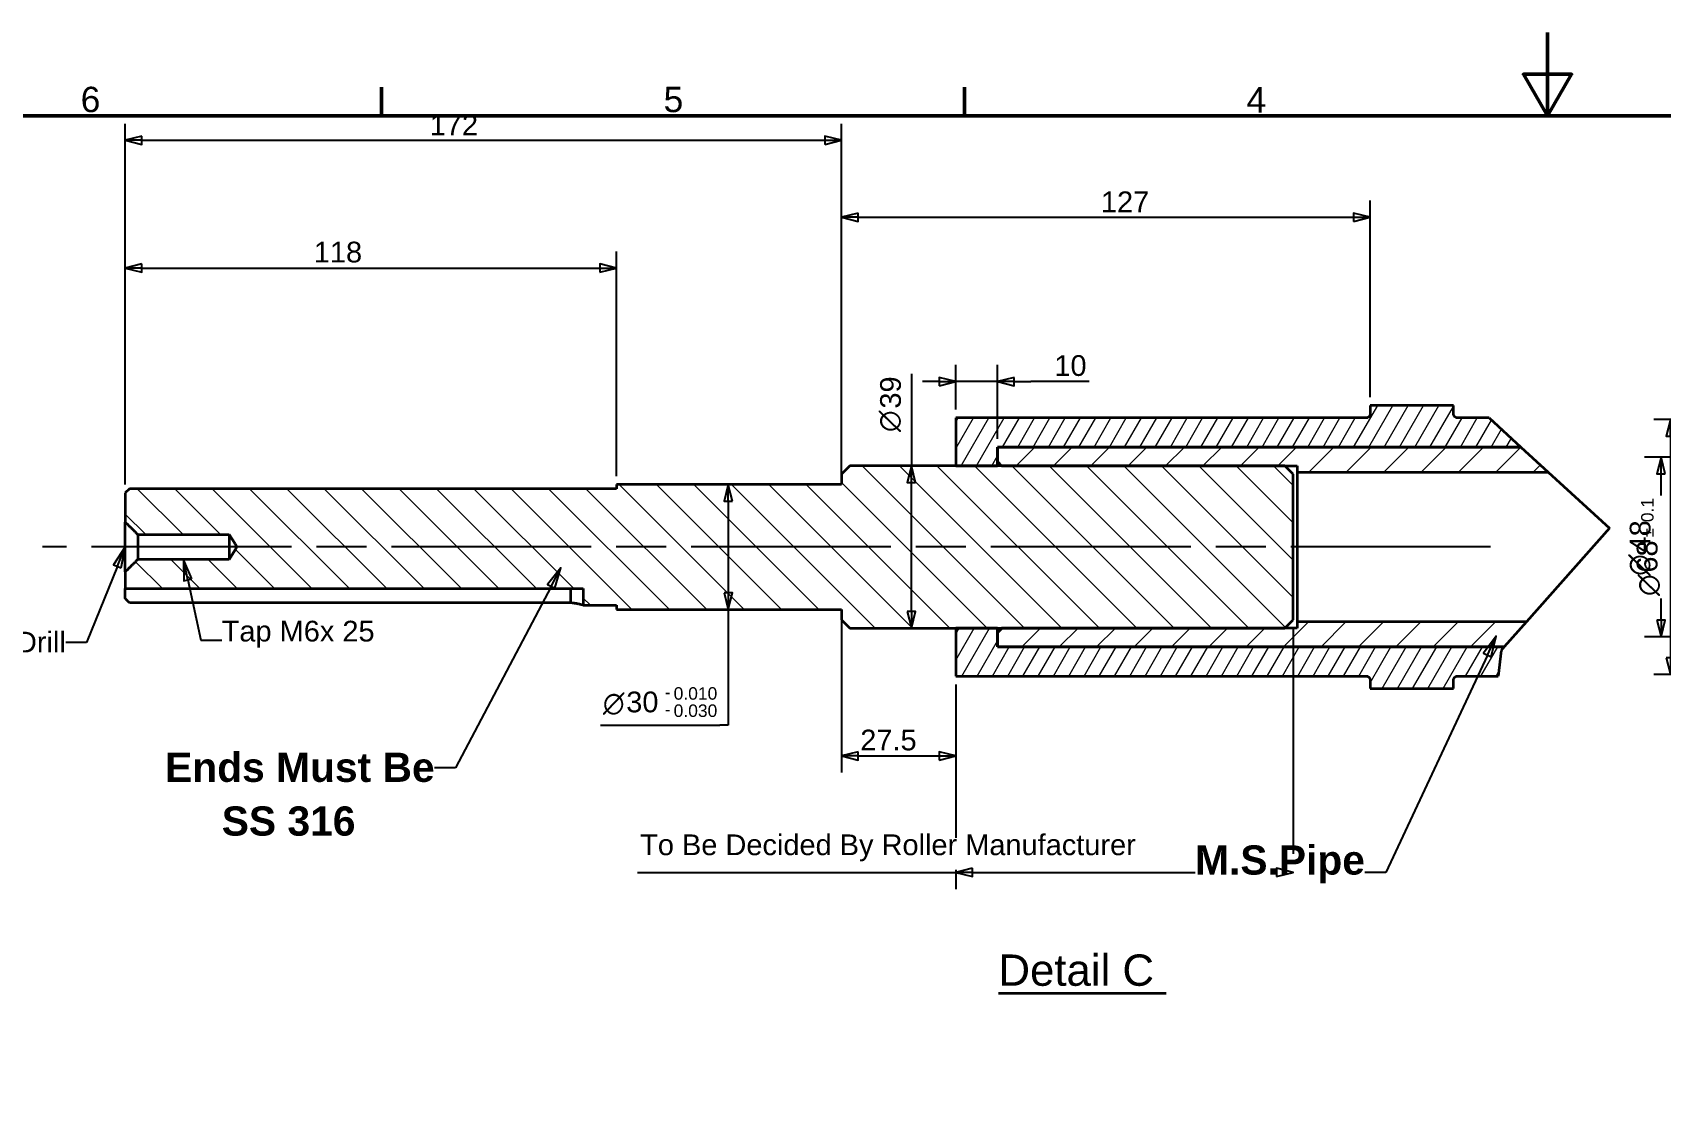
# Paper-space layout 'Drive Roller (Fix)' of a CAD drawing. Header units: millimetres. Extents: x -170 to 420, y 0 to 297.
# Drawn here: x 28.1 to 223.7, y 168.4 to 297 of the extents above; entities that cross this region are included whole.
import ezdxf

# ---------------------------------------------------------------- set-up
doc = ezdxf.new("R2010")
doc.units = ezdxf.units.MM
doc.linetypes.add('ACAD_ISO08W100', pattern=[36, 24, -3, 6, -3])
for name, color, linetype, lineweight in [('2dTransBorder', 7, 'Continuous', 35), ('Break Lines', 7, 'Continuous', 50), ('Centerline', 7, 'ACAD_ISO08W100', 25), ('Dimensions', 5, 'Continuous', 25), ('Hatch', 7, 'Continuous', 25), ('Leader Lines', 5, 'Continuous', 25), ('Visible Edges', 7, 'Continuous', 50)]:
    doc.layers.add(name, color=color, linetype=linetype, lineweight=lineweight)
doc.layers.add('Title', color=7, linetype='Continuous')
doc.styles.add('Current-ISO', font='ARIAL.TTF')
doc.styles.add('Text Style13', font='AIGDT___.TTF')
doc.styles.add('Text Style19', font='ARIAL.TTF')
doc.styles.add('Text Style20', font='ARIAL.TTF')
doc.styles.add('Text Style21', font='AIGDT___.TTF')
doc.styles.add('Text Style26', font='ARIALBD.TTF')
doc.styles.add('Text Style6', font='ARIAL.TTF')
pattern_1 = [(45, (0, 0), (-2.245064, 2.245064), [])]
pattern_2 = [(60, (0, 0), (-1.374815, 0.79375), [])]

# ---------------------------------------------------------------- blocks, each defined once
blk = doc.blocks.new('2dTransSymbol1')
at = {"color": 179}
for points in [[(140.96, 196.63), (138.96, 196.13), (140.96, 195.63), (140.96, 196.63)], [(177.46, 195.63), (179.46, 196.13), (177.46, 196.63), (177.46, 195.63)]]:
    blk.add_solid(points, dxfattribs=at)
at = {"layer": 'Dimensions', "color": 179, "linetype": 'Continuous', "lineweight": 25, "true_color": 0x262659}
for p, q in [((179.46, 225.47), (179.46, 198.38)), ((138.96, 218.72), (138.96, 200.29)), ((100.75, 196.13), (138.96, 196.13)), ((140.96, 196.63), (138.96, 196.13)), ((138.96, 196.43), (138.96, 194.13)), ((140.96, 196.13), (138.96, 196.13)), ((138.96, 196.13), (140.96, 195.63)), ((140.96, 195.63), (140.96, 196.63)), ((140.96, 196.13), (167.68, 196.13))]:
    blk.add_line(p, q, dxfattribs=at)
for points in [[(140.96, 196.63), (138.96, 196.13), (140.96, 195.63), (140.96, 196.63)], [(177.46, 195.63), (179.46, 196.13), (177.46, 196.63), (177.46, 195.63)]]:
    blk.add_lwpolyline(points, dxfattribs=at)
at = {"layer": 'Dimensions', "color": 18, "linetype": 'Continuous', "lineweight": 25, "true_color": 0x020000, "insert": (101.05, 197.46), "char_height": 2.4892, "attachment_point": 7, "style": 'Text Style6'}
blk.add_mtext('To Be Decided By Roller Manufacturer', dxfattribs=at)
blk = doc.blocks.new('2dTransSymbol2')
at = {"color": 179}
for points in [[(136.96, 254.59), (138.96, 255.09), (136.96, 255.59), (136.96, 254.59)], [(145.96, 255.59), (143.96, 255.09), (145.96, 254.59), (145.96, 255.59)]]:
    blk.add_solid(points, dxfattribs=at)
at = {"layer": 'Dimensions', "color": 179, "linetype": 'Continuous', "lineweight": 25, "true_color": 0x262659}
for p, q in [((138.96, 251.72), (138.96, 257.09)), ((143.96, 248.22), (143.96, 257.09)), ((136.96, 255.09), (134.96, 255.09)), ((138.96, 255.09), (136.96, 255.59)), ((136.96, 255.59), (136.96, 254.59)), ((136.96, 255.09), (138.96, 255.09)), ((136.96, 254.59), (138.96, 255.09)), ((143.96, 255.09), (138.96, 255.09)), ((145.96, 255.59), (143.96, 255.09)), ((145.96, 255.09), (143.96, 255.09)), ((143.96, 255.09), (145.96, 254.59)), ((145.96, 254.59), (145.96, 255.59)), ((145.96, 255.09), (147.96, 255.09)), ((154.95, 255.09), (147.96, 255.09))]:
    blk.add_line(p, q, dxfattribs=at)
for points in [[(136.96, 254.59), (138.96, 255.09), (136.96, 255.59), (136.96, 254.59)], [(145.96, 255.59), (143.96, 255.09), (145.96, 254.59), (145.96, 255.59)]]:
    blk.add_lwpolyline(points, dxfattribs=at)
at = {"layer": 'Dimensions', "linetype": 'Continuous', "lineweight": 25, "insert": (150.79, 255.73), "char_height": 2.489, "attachment_point": 7, "style": 'Text Style6'}
blk.add_mtext('10', dxfattribs=at)
blk = doc.blocks.new('2dTransSymbol3')
at = {"color": 179}
for points in [[(112.13, 240.72), (111.63, 242.72), (111.13, 240.72), (112.13, 240.72)], [(111.13, 229.72), (111.63, 227.72), (112.13, 229.72), (111.13, 229.72)]]:
    blk.add_solid(points, dxfattribs=at)
at = {"layer": 'Dimensions', "color": 179, "linetype": 'Continuous', "lineweight": 25, "true_color": 0x262659}
for p, q in [((111.63, 242.72), (111.13, 240.72)), ((111.63, 240.72), (111.63, 242.72)), ((112.13, 240.72), (111.63, 242.72)), ((111.13, 240.72), (112.13, 240.72)), ((111.63, 240.72), (111.63, 229.72)), ((111.13, 229.72), (111.63, 227.72)), ((112.13, 229.72), (111.13, 229.72)), ((111.63, 229.72), (111.63, 227.72)), ((111.63, 227.72), (112.13, 229.72)), ((111.63, 227.72), (111.63, 213.82)), ((96.28, 213.82), (110.61, 213.82)), ((111.63, 213.82), (110.61, 213.82))]:
    blk.add_line(p, q, dxfattribs=at)
for points in [[(112.13, 240.72), (111.63, 242.72), (111.13, 240.72), (112.13, 240.72)], [(111.13, 229.72), (111.63, 227.72), (112.13, 229.72), (111.13, 229.72)]]:
    blk.add_lwpolyline(points, dxfattribs=at)
at = {"layer": 'Dimensions', "color": 18, "linetype": 'Continuous', "lineweight": 25, "true_color": 0x000000, "insert": (96.58, 215.05), "char_height": 2.5, "attachment_point": 7, "style": 'Text Style13'}
blk.add_mtext('n', dxfattribs=at)
at = {"layer": 'Dimensions', "linetype": 'Continuous', "lineweight": 25, "insert": (99.38, 215.33), "char_height": 2.489, "attachment_point": 7, "style": 'Text Style6'}
blk.add_mtext('30', dxfattribs=at)
at = {"layer": 'Dimensions', "color": 18, "linetype": 'Continuous', "lineweight": 50, "true_color": 0x000000, "char_height": 1.5, "attachment_point": 7, "style": 'Text Style20'}
for s, insert in [('-', (104, 217.05)), ('0.010', (105.07, 216.86))]:
    blk.add_mtext(s, dxfattribs=dict(at, insert=insert))
at = {"layer": 'Dimensions', "linetype": 'Continuous', "lineweight": 50, "insert": (104, 214.98), "char_height": 1.5, "attachment_point": 7, "style": 'Text Style20'}
blk.add_mtext('-', dxfattribs=at)
at = {"layer": 'Dimensions', "color": 178, "linetype": 'Continuous', "lineweight": 50, "true_color": 0x000001, "insert": (105.07, 214.79), "char_height": 1.5, "attachment_point": 7, "style": 'Text Style20'}
blk.add_mtext('0.030', dxfattribs=at)
blk = doc.blocks.new('2dTransSymbol7')
at = {"color": 179}
for points in [[(225.26, 248.52), (224.76, 250.52), (224.26, 248.52), (225.26, 248.52)], [(224.26, 221.92), (224.76, 219.92), (225.26, 221.92), (224.26, 221.92)]]:
    blk.add_solid(points, dxfattribs=at)
at = {"layer": 'Dimensions', "color": 179, "linetype": 'Continuous', "lineweight": 25, "true_color": 0x262659}
for p, q in [((257.21, 250.52), (222.76, 250.52)), ((224.76, 250.52), (224.26, 248.52)), ((224.76, 248.52), (224.76, 250.52)), ((225.26, 248.52), (224.76, 250.52)), ((224.26, 248.52), (225.26, 248.52)), ((224.76, 248.52), (224.76, 221.92)), ((224.26, 221.92), (224.76, 219.92)), ((225.26, 221.92), (224.26, 221.92)), ((224.76, 221.92), (224.76, 219.92)), ((224.76, 219.92), (225.26, 221.92)), ((257.21, 219.92), (222.76, 219.92))]:
    blk.add_line(p, q, dxfattribs=at)
for points in [[(225.26, 248.52), (224.76, 250.52), (224.26, 248.52), (225.26, 248.52)], [(224.26, 221.92), (224.76, 219.92), (225.26, 221.92), (224.26, 221.92)]]:
    blk.add_lwpolyline(points, dxfattribs=at)
at = {"layer": 'Dimensions', "linetype": 'Continuous', "lineweight": 50, "insert": (222.77, 238.2), "char_height": 1.5, "attachment_point": 7, "rotation": 90, "style": 'Text Style20'}
blk.add_mtext('0.1', dxfattribs=at)
at = {"layer": 'Dimensions', "color": 178, "linetype": 'Continuous', "lineweight": 50, "true_color": 0x000001, "insert": (222.77, 236.38), "char_height": 1.5, "attachment_point": 7, "rotation": 90, "style": 'Text Style21'}
blk.add_mtext('`', dxfattribs=at)
at = {"layer": 'Dimensions', "color": 18, "linetype": 'Continuous', "lineweight": 25, "true_color": 0x000000, "attachment_point": 7, "rotation": 90}
for s, insert, char_height, style in [('68', (223.25, 232.14), 2.489, 'Text Style6'), ('n', (223.54, 229.34), 2.5, 'Text Style13')]:
    blk.add_mtext(s, dxfattribs=dict(at, insert=insert, char_height=char_height, style=style))
blk = doc.blocks.new('2dTransSymbol14')
at = {"color": 179}
for points in [[(127.21, 275.33), (125.21, 274.83), (127.21, 274.33), (127.21, 275.33)], [(186.71, 274.33), (188.71, 274.83), (186.71, 275.33), (186.71, 274.33)]]:
    blk.add_solid(points, dxfattribs=at)
at = {"layer": 'Dimensions', "color": 179, "linetype": 'Continuous', "lineweight": 25, "true_color": 0x262659}
for p, q in [((125.21, 243.72), (125.21, 276.83)), ((188.71, 253.22), (188.71, 276.83)), ((127.21, 275.33), (125.21, 274.83)), ((127.21, 274.83), (125.21, 274.83)), ((125.21, 274.83), (127.21, 274.33)), ((127.21, 274.33), (127.21, 275.33)), ((127.21, 274.83), (186.71, 274.83)), ((188.71, 274.83), (186.71, 275.33)), ((186.71, 275.33), (186.71, 274.33)), ((186.71, 274.83), (188.71, 274.83)), ((186.71, 274.33), (188.71, 274.83))]:
    blk.add_line(p, q, dxfattribs=at)
for points in [[(127.21, 275.33), (125.21, 274.83), (127.21, 274.33), (127.21, 275.33)], [(186.71, 274.33), (188.71, 274.83), (186.71, 275.33), (186.71, 274.33)]]:
    blk.add_lwpolyline(points, dxfattribs=at)
at = {"layer": 'Dimensions', "linetype": 'Continuous', "lineweight": 25, "insert": (156.38, 275.43), "char_height": 2.489, "attachment_point": 7, "style": 'Text Style6'}
blk.add_mtext('127', dxfattribs=at)
blk = doc.blocks.new('2dTransSymbol15')
at = {"color": 179}
for points in [[(127.21, 210.62), (125.21, 210.12), (127.21, 209.62), (127.21, 210.62)], [(136.96, 209.62), (138.96, 210.12), (136.96, 210.62), (136.96, 209.62)]]:
    blk.add_solid(points, dxfattribs=at)
at = {"layer": 'Dimensions', "color": 179, "linetype": 'Continuous', "lineweight": 25, "true_color": 0x262659}
for p, q in [((125.21, 226.72), (125.21, 208.12)), ((138.96, 218.72), (138.96, 208.12)), ((127.21, 210.62), (125.21, 210.12)), ((127.21, 210.12), (125.21, 210.12)), ((125.21, 210.12), (127.21, 209.62)), ((127.21, 209.62), (127.21, 210.62)), ((127.21, 210.12), (136.96, 210.12)), ((138.96, 210.12), (136.96, 210.62)), ((136.96, 210.62), (136.96, 209.62)), ((136.96, 210.12), (138.96, 210.12)), ((136.96, 209.62), (138.96, 210.12))]:
    blk.add_line(p, q, dxfattribs=at)
for points in [[(127.21, 210.62), (125.21, 210.12), (127.21, 209.62), (127.21, 210.62)], [(136.96, 209.62), (138.96, 210.12), (136.96, 210.62), (136.96, 209.62)]]:
    blk.add_lwpolyline(points, dxfattribs=at)
at = {"layer": 'Dimensions', "color": 18, "linetype": 'Continuous', "lineweight": 25, "true_color": 0x000000, "insert": (127.48, 210.76), "char_height": 2.489, "attachment_point": 7, "style": 'Text Style6'}
blk.add_mtext('27.5', dxfattribs=at)
blk = doc.blocks.new('2dTransSymbol16')
at = {"color": 179}
for points in [[(41.21, 269.22), (39.21, 268.72), (41.21, 268.22), (41.21, 269.22)], [(96.21, 268.22), (98.21, 268.72), (96.21, 269.22), (96.21, 268.22)]]:
    blk.add_solid(points, dxfattribs=at)
at = {"layer": 'Dimensions', "color": 179, "linetype": 'Continuous', "lineweight": 25, "true_color": 0x262659}
for p, q in [((39.21, 242.72), (39.21, 270.72)), ((98.21, 243.72), (98.21, 270.72)), ((41.21, 269.22), (39.21, 268.72)), ((41.21, 268.72), (39.21, 268.72)), ((39.21, 268.72), (41.21, 268.22)), ((41.21, 268.22), (41.21, 269.22)), ((41.21, 268.72), (96.21, 268.72)), ((98.21, 268.72), (96.21, 269.22)), ((96.21, 269.22), (96.21, 268.22)), ((96.21, 268.72), (98.21, 268.72)), ((96.21, 268.22), (98.21, 268.72))]:
    blk.add_line(p, q, dxfattribs=at)
for points in [[(41.21, 269.22), (39.21, 268.72), (41.21, 268.22), (41.21, 269.22)], [(96.21, 268.22), (98.21, 268.72), (96.21, 269.22), (96.21, 268.22)]]:
    blk.add_lwpolyline(points, dxfattribs=at)
at = {"layer": 'Dimensions', "linetype": 'Continuous', "lineweight": 25, "insert": (61.86, 269.36), "char_height": 2.489, "attachment_point": 7, "style": 'Text Style6'}
blk.add_mtext('118', dxfattribs=at)
blk = doc.blocks.new('2dTransSymbol19')
at = {"color": 179}
for points in [[(224.14, 244.02), (223.64, 246.02), (223.14, 244.02), (224.14, 244.02)], [(223.14, 226.42), (223.64, 224.42), (224.14, 226.42), (223.14, 226.42)]]:
    blk.add_solid(points, dxfattribs=at)
at = {"layer": 'Dimensions', "color": 179, "linetype": 'Continuous', "lineweight": 25, "true_color": 0x262659}
for p, q in [((239.75, 246.02), (221.64, 246.02)), ((223.64, 246.02), (223.14, 244.02)), ((223.64, 244.02), (223.64, 246.02)), ((224.14, 244.02), (223.64, 246.02)), ((223.14, 244.02), (224.14, 244.02)), ((223.64, 241.41), (223.64, 244.02)), ((223.64, 226.42), (223.64, 229.04)), ((223.14, 226.42), (223.64, 224.42)), ((224.14, 226.42), (223.14, 226.42)), ((223.64, 226.42), (223.64, 224.42)), ((223.64, 224.42), (224.14, 226.42)), ((239.11, 224.42), (221.64, 224.42))]:
    blk.add_line(p, q, dxfattribs=at)
for points in [[(224.14, 244.02), (223.64, 246.02), (223.14, 244.02), (224.14, 244.02)], [(223.14, 226.42), (223.64, 224.42), (224.14, 226.42), (223.14, 226.42)]]:
    blk.add_lwpolyline(points, dxfattribs=at)
at = {"layer": 'Dimensions', "linetype": 'Continuous', "lineweight": 25, "attachment_point": 7, "rotation": 90}
for s, insert, char_height, style in [('48', (222.41, 234.56), 2.489, 'Text Style6'), ('n', (222.41, 231.76), 2.5, 'Text Style13')]:
    blk.add_mtext(s, dxfattribs=dict(at, insert=insert, char_height=char_height, style=style))
blk = doc.blocks.new('2dTransSymbol25')
at = {"color": 179}
for points in [[(41.21, 284.56), (39.21, 284.06), (41.21, 283.56), (41.21, 284.56)], [(123.21, 283.56), (125.21, 284.06), (123.21, 284.56), (123.21, 283.56)]]:
    blk.add_solid(points, dxfattribs=at)
at = {"layer": 'Dimensions', "color": 179, "linetype": 'Continuous', "lineweight": 25, "true_color": 0x262659}
for p, q in [((39.21, 242.72), (39.21, 286.06)), ((125.21, 244.97), (125.21, 286.06)), ((41.21, 284.56), (39.21, 284.06)), ((41.21, 284.06), (39.21, 284.06)), ((39.21, 284.06), (41.21, 283.56)), ((41.21, 283.56), (41.21, 284.56)), ((41.21, 284.06), (123.21, 284.06)), ((125.21, 284.06), (123.21, 284.56)), ((123.21, 284.56), (123.21, 283.56)), ((123.21, 284.06), (125.21, 284.06)), ((123.21, 283.56), (125.21, 284.06))]:
    blk.add_line(p, q, dxfattribs=at)
for points in [[(41.21, 284.56), (39.21, 284.06), (41.21, 283.56), (41.21, 284.56)], [(123.21, 283.56), (125.21, 284.06), (123.21, 284.56), (123.21, 283.56)]]:
    blk.add_lwpolyline(points, dxfattribs=at)
at = {"layer": 'Dimensions', "linetype": 'Continuous', "lineweight": 25, "insert": (75.78, 284.66), "char_height": 2.489, "attachment_point": 7, "style": 'Text Style6'}
blk.add_mtext('172', dxfattribs=at)
blk = doc.blocks.new('2dCenterLine1')
at = {"layer": 'Centerline', "lineweight": 25}
blk.add_line((203.17, 235.22), (29.3, 235.22), dxfattribs=at)
blk = doc.blocks.new('2dTransSymbol30')
at = {"color": 179}
for points in [[(134.12, 242.97), (133.62, 244.97), (133.12, 242.97), (134.12, 242.97)], [(133.12, 227.47), (133.62, 225.47), (134.12, 227.47), (133.12, 227.47)]]:
    blk.add_solid(points, dxfattribs=at)
at = {"layer": 'Dimensions', "color": 179, "linetype": 'Continuous', "lineweight": 25, "true_color": 0x262659}
for p, q in [((133.62, 256), (133.62, 244.97)), ((133.62, 244.97), (133.12, 242.97)), ((133.62, 242.97), (133.62, 244.97)), ((134.12, 242.97), (133.62, 244.97)), ((133.12, 242.97), (134.12, 242.97)), ((133.62, 227.47), (133.62, 242.97)), ((133.12, 227.47), (133.62, 225.47)), ((134.12, 227.47), (133.12, 227.47)), ((133.62, 227.47), (133.62, 225.47)), ((133.62, 225.47), (134.12, 227.47))]:
    blk.add_line(p, q, dxfattribs=at)
for points in [[(134.12, 242.97), (133.62, 244.97), (133.12, 242.97), (134.12, 242.97)], [(133.12, 227.47), (133.62, 225.47), (134.12, 227.47), (133.12, 227.47)]]:
    blk.add_lwpolyline(points, dxfattribs=at)
at = {"layer": 'Dimensions', "color": 18, "linetype": 'Continuous', "lineweight": 25, "true_color": 0x000000, "insert": (132.39, 251.84), "char_height": 2.489, "attachment_point": 7, "rotation": 90, "style": 'Text Style6'}
blk.add_mtext('39', dxfattribs=at)
at = {"layer": 'Dimensions', "linetype": 'Continuous', "lineweight": 25, "insert": (132.39, 249.03), "char_height": 2.5, "attachment_point": 7, "rotation": 90, "style": 'Text Style13'}
blk.add_mtext('n', dxfattribs=at)
blk = doc.blocks.new('2dTransSymbol31')
at = {"color": 179}
blk.add_solid([(90.82, 230.26), (91.54, 232.7), (89.93, 230.72), (90.82, 230.26)], dxfattribs=at)
at = {"layer": 'Leader Lines', "color": 179, "linetype": 'Continuous', "lineweight": 25, "true_color": 0x262659}
for p, q in [((91.54, 232.7), (89.93, 230.72)), ((90.37, 230.49), (91.54, 232.7)), ((90.82, 230.26), (91.54, 232.7)), ((90.37, 230.49), (78.86, 208.68)), ((89.93, 230.72), (90.82, 230.26)), ((78.86, 208.68), (76.37, 208.68))]:
    blk.add_line(p, q, dxfattribs=at)
blk.add_lwpolyline([(90.82, 230.26), (91.54, 232.7), (89.93, 230.72), (90.82, 230.26)], dxfattribs=at)
at = {"layer": 'Leader Lines', "linetype": 'Continuous', "lineweight": 50, "char_height": 3.5052, "attachment_point": 7, "style": 'Text Style26'}
for s, insert in [('Ends Must Be', (44, 206.96)), ('     SS 316', (44, 200.5))]:
    blk.add_mtext(s, dxfattribs=dict(at, insert=insert))
blk = doc.blocks.new('2dTransSymbol32')
at = {"color": 179}
blk.add_solid([(203.25, 222.03), (203.85, 224.51), (202.34, 222.45), (203.25, 222.03)], dxfattribs=at)
at = {"layer": 'Leader Lines', "color": 179, "linetype": 'Continuous', "lineweight": 25, "true_color": 0x262659}
for p, q in [((203.85, 224.51), (202.34, 222.45)), ((202.79, 222.24), (203.85, 224.51)), ((203.25, 222.03), (203.85, 224.51)), ((202.79, 222.24), (190.58, 196.11)), ((202.34, 222.45), (203.25, 222.03)), ((190.58, 196.11), (188.09, 196.11))]:
    blk.add_line(p, q, dxfattribs=at)
blk.add_lwpolyline([(203.25, 222.03), (203.85, 224.51), (202.34, 222.45), (203.25, 222.03)], dxfattribs=at)
at = {"layer": 'Leader Lines', "color": 18, "linetype": 'Continuous', "lineweight": 50, "true_color": 0x000000, "insert": (167.68, 194.82), "char_height": 3.505, "attachment_point": 7, "style": 'Text Style26'}
blk.add_mtext('M.S.Pipe', dxfattribs=at)
blk = doc.blocks.new('2dTransSymbol37')
at = {"color": 179}
blk.add_solid([(38.74, 232.72), (39.21, 235.22), (37.81, 233.09), (38.74, 232.72)], dxfattribs=at)
at = {"layer": 'Leader Lines', "color": 179, "linetype": 'Continuous', "lineweight": 25, "true_color": 0x262659}
for p, q in [((39.15, 235.12), (37.81, 233.09)), ((38.27, 232.91), (39.17, 235.12)), ((38.74, 232.72), (39.2, 235.12)), ((38.27, 232.91), (34.56, 223.76)), ((37.81, 233.09), (38.74, 232.72)), ((34.56, 223.76), (32.07, 223.76))]:
    blk.add_line(p, q, dxfattribs=at)
blk.add_lwpolyline([(38.74, 232.72), (39.21, 235.22), (37.81, 233.09), (38.74, 232.72)], dxfattribs=at)
at = {"layer": 'Leader Lines', "linetype": 'Continuous', "lineweight": 50, "insert": (14.69, 222.52), "char_height": 2.4892, "attachment_point": 7, "style": 'Text Style6'}
blk.add_mtext('Center Drill', dxfattribs=at)
blk = doc.blocks.new('2dTransSymbol41')
at = {"color": 179}
blk.add_solid([(47.23, 231.38), (46.21, 233.72), (46.25, 231.17), (47.23, 231.38)], dxfattribs=at)
at = {"layer": 'Leader Lines', "color": 179, "linetype": 'Continuous', "lineweight": 25, "true_color": 0x262659}
for p, q in [((46.74, 231.28), (46.21, 233.72)), ((47.23, 231.38), (46.21, 233.72)), ((46.21, 233.72), (46.25, 231.17)), ((46.25, 231.17), (47.23, 231.38)), ((46.74, 231.28), (48.31, 224.02)), ((48.31, 224.02), (50.8, 224.02))]:
    blk.add_line(p, q, dxfattribs=at)
blk.add_lwpolyline([(47.23, 231.38), (46.21, 233.72), (46.25, 231.17), (47.23, 231.38)], dxfattribs=at)
at = {"layer": 'Leader Lines', "linetype": 'Continuous', "lineweight": 50, "insert": (50.8, 223.12), "char_height": 2.489, "attachment_point": 7, "style": 'Text Style6'}
blk.add_mtext('Tap M6x 25', dxfattribs=at)
blk = doc.blocks.new('Default Border')
at = {"layer": '2dTransBorder', "color": 179, "linetype": 'Continuous', "lineweight": 50, "true_color": 0x262659}
for points in [[(210, 297), (210, 287), (207.11, 292), (212.89, 292), (210, 287)], [(70, 287), (70, 290.45)], [(140, 287), (140, 290.45)], [(10, 10), (10, 287), (410, 287), (410, 10), (10, 10)]]:
    blk.add_lwpolyline(points, dxfattribs=at)
at = {"layer": '2dTransBorder', "color": 179, "lineweight": 211, "char_height": 3.05, "attachment_point": 7, "style": 'Current-ISO'}
for s, insert in [('6', (33.86, 287.4)), ('5', (103.86, 287.4)), ('4', (173.86, 287.4))]:
    blk.add_mtext(s, dxfattribs=dict(at, insert=insert))
blk = doc.blocks.new('Title')
at = {"layer": '2dTransBorder'}
blk.add_blockref('Default Border', (-10, -10), dxfattribs=at)

psp = doc.layouts.new('Drive Roller (Fix)')

# ---------------------------------------------------------------- hatches: boundary and pattern name
at = {"layer": 'Hatch', "linetype": 'Continuous', "lineweight": 9, "true_color": 0x1e1e47}
h = psp.add_hatch(dxfattribs=at)
h.set_pattern_fill('ANSI31', color=179, scale=12.7, angle=15, style=0, double=1)
h.set_pattern_definition(pattern_2)
h.paths.add_polyline_path([(206.82, 247.22), (202.99, 250.72), (199.21, 250.72), (199.18, 250.72), (199.15, 250.73), (199.12, 250.73), (199.08, 250.74), (199.05, 250.75), (199.02, 250.76), (198.99, 250.77), (198.97, 250.79), (198.94, 250.81), (198.91, 250.83), (198.88, 250.85), (198.86, 250.87), (198.84, 250.89), (198.82, 250.92), (198.8, 250.94), (198.78, 250.97), (198.77, 251), (198.75, 251.03), (198.74, 251.06), (198.73, 251.09), (198.72, 251.12), (198.72, 251.16), (198.72, 251.19), (198.71, 251.22), (198.71, 252.22), (188.71, 252.22), (188.71, 251.22), (188.71, 251.19), (188.71, 251.16), (188.7, 251.12), (188.7, 251.09), (188.69, 251.06), (188.68, 251.03), (188.66, 251), (188.65, 250.97), (188.63, 250.94), (188.61, 250.92), (188.59, 250.89), (188.57, 250.87), (188.54, 250.85), (188.52, 250.83), (188.49, 250.81), (188.46, 250.79), (188.43, 250.77), (188.41, 250.76), (188.38, 250.75), (188.34, 250.74), (188.31, 250.73), (188.28, 250.73), (188.25, 250.72), (188.21, 250.72), (138.96, 250.72), (138.96, 244.97), (143.96, 244.97), (143.96, 247.22)])
h = psp.add_hatch(dxfattribs=at)
h.set_pattern_fill('ANSI31', color=179, scale=25.4, style=0)
h.set_pattern_definition(pattern_1)
h.paths.add_polyline_path([(210.09, 244.22), (206.82, 247.22), (143.96, 247.22), (143.96, 245.47), (144.46, 244.97), (179.96, 244.97), (179.96, 244.22)])
h = psp.add_hatch(dxfattribs=at)
h.set_pattern_fill('ANSI31', color=179, scale=25.4, angle=90, style=0)
h.set_pattern_definition([(135, (0, 0), (-2.245064, -2.245064), [])])
h.paths.add_polyline_path([(179.46, 243.97), (178.46, 244.97), (126.21, 244.97), (125.21, 243.97), (125.21, 242.72), (98.21, 242.72), (98.21, 242.22), (39.71, 242.22), (39.21, 241.72), (39.21, 238.22), (39.3, 238.14), (39.39, 238.05), (39.47, 237.97), (39.55, 237.89), (39.62, 237.82), (39.69, 237.74), (39.77, 237.67), (39.84, 237.6), (39.9, 237.53), (39.97, 237.47), (40.03, 237.4), (40.09, 237.34), (40.15, 237.28), (40.21, 237.23), (40.27, 237.17), (40.32, 237.11), (40.38, 237.06), (40.43, 237.01), (40.48, 236.96), (40.53, 236.91), (40.58, 236.86), (40.62, 236.81), (40.67, 236.77), (40.71, 236.72), (51.71, 236.72), (52.4, 235.58), (52.49, 235.42), (52.53, 235.35), (52.55, 235.32), (52.57, 235.29), (52.58, 235.28), (52.58, 235.26), (52.58, 235.25), (52.59, 235.24), (52.59, 235.24), (52.59, 235.23), (52.59, 235.22), (52.59, 235.22), (52.59, 235.21), (52.59, 235.2), (52.58, 235.19), (52.58, 235.18), (52.58, 235.17), (52.57, 235.15), (52.55, 235.13), (52.53, 235.09), (52.49, 235.03), (52.4, 234.86), (51.71, 233.72), (40.71, 233.72), (40.67, 233.68), (40.62, 233.63), (40.58, 233.59), (40.53, 233.54), (40.48, 233.49), (40.43, 233.44), (40.38, 233.38), (40.32, 233.33), (40.27, 233.28), (40.21, 233.22), (40.15, 233.16), (40.09, 233.1), (40.03, 233.04), (39.97, 232.98), (39.9, 232.91), (39.84, 232.84), (39.77, 232.77), (39.69, 232.7), (39.62, 232.63), (39.55, 232.55), (39.47, 232.47), (39.39, 232.39), (39.3, 232.31), (39.21, 232.22), (39.21, 230.22), (94.21, 230.22), (94.21, 228.22), (98.21, 228.22), (98.21, 227.72), (125.21, 227.72), (125.21, 226.47), (126.21, 225.47), (178.46, 225.47), (179.46, 226.47)])
h = psp.add_hatch(dxfattribs=at)
h.set_pattern_fill('ANSI31', color=179, scale=12.7, angle=15, style=0, double=1)
h.set_pattern_definition(pattern_2)
h.paths.add_polyline_path([(204.08, 219.72), (204.43, 222.8), (204.81, 223.22), (143.96, 223.22), (143.96, 225.47), (138.96, 225.47), (138.96, 219.72), (188.21, 219.72), (188.25, 219.72), (188.28, 219.72), (188.31, 219.71), (188.34, 219.7), (188.38, 219.7), (188.41, 219.68), (188.43, 219.67), (188.46, 219.66), (188.49, 219.64), (188.52, 219.62), (188.54, 219.6), (188.57, 219.58), (188.59, 219.55), (188.61, 219.53), (188.63, 219.5), (188.65, 219.47), (188.66, 219.44), (188.68, 219.41), (188.69, 219.38), (188.7, 219.35), (188.7, 219.32), (188.71, 219.29), (188.71, 219.25), (188.71, 219.22), (188.71, 218.22), (198.71, 218.22), (198.71, 219.22), (198.72, 219.25), (198.72, 219.29), (198.72, 219.32), (198.73, 219.35), (198.74, 219.38), (198.75, 219.41), (198.77, 219.44), (198.78, 219.47), (198.8, 219.5), (198.82, 219.53), (198.84, 219.55), (198.86, 219.58), (198.88, 219.6), (198.91, 219.62), (198.94, 219.64), (198.97, 219.66), (198.99, 219.67), (199.02, 219.68), (199.05, 219.7), (199.08, 219.7), (199.12, 219.71), (199.15, 219.72), (199.18, 219.72), (199.21, 219.72)])
h = psp.add_hatch(dxfattribs=at)
h.set_pattern_fill('ANSI31', color=179, scale=25.4, style=0)
h.set_pattern_definition(pattern_1)
h.paths.add_polyline_path([(204.81, 223.22), (207.47, 226.22), (179.96, 226.22), (179.96, 225.47), (144.46, 225.47), (143.96, 224.97), (143.96, 223.22)])

# ---------------------------------------------------------------- linework, layer by layer
at = {"color": 250, "linetype": 'Continuous', "lineweight": 35, "true_color": 0x3f3f3f}
psp.add_line((144.08, 181.62), (164.21, 181.62), dxfattribs=at)
at = {"layer": 'Break Lines', "color": 179, "linetype": 'Continuous', "lineweight": 35, "true_color": 0x262659}
for p, q in [((202.99, 250.72), (206.82, 247.22)), ((206.82, 247.22), (210.09, 244.22)), ((210.09, 244.22), (217.45, 237.49)), ((217.45, 237.49), (207.47, 226.22)), ((207.47, 226.22), (204.81, 223.22)), ((204.81, 223.22), (204.43, 222.8)), ((204.43, 222.8), (204.08, 219.72))]:
    psp.add_line(p, q, dxfattribs=at).dxf.unprotected_set("ltscale", 0)
at = {"layer": 'Visible Edges', "color": 179, "linetype": 'Continuous', "lineweight": 35, "true_color": 0x262659}
for p, q in [((138.96, 250.72), (138.96, 244.97)), ((188.21, 250.72), (138.96, 250.72)), ((188.71, 252.22), (188.71, 251.22)), ((198.71, 252.22), (188.71, 252.22)), ((198.71, 251.22), (198.71, 252.22)), ((202.99, 250.72), (199.21, 250.72)), ((143.96, 244.97), (143.96, 247.22)), ((143.96, 247.22), (206.82, 247.22)), ((143.96, 247.22), (143.96, 245.47)), ((206.82, 247.22), (143.96, 247.22)), ((126.21, 244.97), (125.21, 243.97)), ((178.46, 244.97), (126.21, 244.97)), ((138.96, 244.97), (143.96, 244.97)), ((143.96, 245.47), (144.46, 244.97)), ((144.46, 244.97), (179.96, 244.97)), ((179.46, 243.97), (178.46, 244.97)), ((179.96, 244.97), (179.96, 244.22)), ((98.21, 242.72), (98.21, 242.22)), ((125.21, 242.72), (98.21, 242.72)), ((125.21, 243.97), (125.21, 242.72)), ((179.46, 226.47), (179.46, 243.97)), ((179.96, 244.22), (210.09, 244.22)), ((179.96, 244.22), (179.96, 226.22)), ((39.71, 242.22), (39.21, 241.72)), ((39.21, 241.72), (39.21, 238.22)), ((98.21, 242.22), (39.71, 242.22)), ((39.21, 232.22), (39.21, 238.22)), ((40.71, 236.72), (40.71, 233.72)), ((40.71, 236.72), (51.71, 236.72)), ((51.71, 236.72), (51.71, 233.72)), ((51.71, 233.72), (40.71, 233.72)), ((39.21, 232.22), (39.21, 230.22)), ((39.21, 229.04), (39.21, 230.22)), ((39.21, 230.22), (94.21, 230.22)), ((92.71, 228.51), (92.71, 230.22)), ((94.21, 230.22), (94.21, 228.22)), ((92.71, 228.51), (39.71, 228.51)), ((94.21, 228.22), (98.21, 228.22)), ((98.21, 228.22), (98.21, 227.72)), ((98.21, 227.72), (125.21, 227.72)), ((125.21, 227.72), (125.21, 226.47)), ((125.21, 226.47), (126.21, 225.47)), ((126.21, 225.47), (178.46, 225.47)), ((138.96, 225.47), (138.96, 219.72)), ((143.96, 225.47), (138.96, 225.47)), ((143.96, 223.22), (143.96, 225.47)), ((144.46, 225.47), (143.96, 224.97)), ((143.96, 224.97), (143.96, 223.22)), ((179.96, 225.47), (144.46, 225.47)), ((178.46, 225.47), (179.46, 226.47)), ((179.96, 226.22), (179.96, 225.47)), ((207.47, 226.22), (179.96, 226.22)), ((204.81, 223.22), (143.96, 223.22)), ((143.96, 223.22), (204.81, 223.22)), ((138.96, 219.72), (188.21, 219.72)), ((188.71, 219.22), (188.71, 218.22)), ((198.71, 218.22), (198.71, 219.22)), ((199.21, 219.72), (204.08, 219.72)), ((188.71, 218.22), (198.71, 218.22))]:
    psp.add_line(p, q, dxfattribs=at).dxf.unprotected_set("ltscale", 0)
for points in [[(188.71, 251.22), (188.71, 251.19), (188.71, 251.16), (188.7, 251.12), (188.7, 251.09), (188.69, 251.06), (188.68, 251.03), (188.66, 251), (188.65, 250.97), (188.63, 250.94), (188.61, 250.92), (188.59, 250.89), (188.57, 250.87), (188.54, 250.85), (188.52, 250.83), (188.49, 250.81), (188.46, 250.79), (188.43, 250.77), (188.41, 250.76), (188.38, 250.75), (188.34, 250.74), (188.31, 250.73), (188.28, 250.73), (188.25, 250.72), (188.21, 250.72)], [(199.21, 250.72), (199.18, 250.72), (199.15, 250.73), (199.12, 250.73), (199.08, 250.74), (199.05, 250.75), (199.02, 250.76), (198.99, 250.77), (198.97, 250.79), (198.94, 250.81), (198.91, 250.83), (198.88, 250.85), (198.86, 250.87), (198.84, 250.89), (198.82, 250.92), (198.8, 250.94), (198.78, 250.97), (198.77, 251), (198.75, 251.03), (198.74, 251.06), (198.73, 251.09), (198.72, 251.12), (198.72, 251.16), (198.72, 251.19), (198.71, 251.22)], [(39.21, 238.22), (39.3, 238.14), (39.39, 238.05), (39.47, 237.97), (39.55, 237.89), (39.62, 237.82), (39.69, 237.74), (39.77, 237.67), (39.84, 237.6), (39.9, 237.53), (39.97, 237.47), (40.03, 237.4), (40.09, 237.34), (40.15, 237.28), (40.21, 237.23), (40.27, 237.17), (40.32, 237.11), (40.38, 237.06), (40.43, 237.01), (40.48, 236.96), (40.53, 236.91), (40.58, 236.86), (40.62, 236.81), (40.67, 236.77), (40.71, 236.72)], [(51.71, 236.72), (52.4, 235.58), (52.49, 235.42), (52.53, 235.35), (52.55, 235.32), (52.57, 235.29), (52.58, 235.28), (52.58, 235.26), (52.58, 235.25), (52.59, 235.24), (52.59, 235.24), (52.59, 235.23), (52.59, 235.22), (52.59, 235.22), (52.59, 235.21), (52.59, 235.2), (52.58, 235.19), (52.58, 235.18), (52.58, 235.17), (52.57, 235.15), (52.55, 235.13), (52.53, 235.09), (52.49, 235.03), (52.4, 234.86), (51.71, 233.72)], [(40.71, 233.72), (40.67, 233.68), (40.62, 233.63), (40.58, 233.59), (40.53, 233.54), (40.48, 233.49), (40.43, 233.44), (40.38, 233.38), (40.32, 233.33), (40.27, 233.28), (40.21, 233.22), (40.15, 233.16), (40.09, 233.1), (40.03, 233.04), (39.97, 232.98), (39.9, 232.91), (39.84, 232.84), (39.77, 232.77), (39.69, 232.7), (39.62, 232.63), (39.55, 232.55), (39.47, 232.47), (39.39, 232.39), (39.3, 232.31), (39.21, 232.22)], [(39.71, 228.51), (39.69, 228.54), (39.67, 228.56), (39.65, 228.58), (39.63, 228.6), (39.61, 228.63), (39.59, 228.65), (39.56, 228.67), (39.54, 228.69), (39.52, 228.71), (39.5, 228.74), (39.48, 228.76), (39.46, 228.78), (39.44, 228.8), (39.42, 228.82), (39.4, 228.85), (39.38, 228.87), (39.36, 228.89), (39.34, 228.91), (39.32, 228.93), (39.29, 228.95), (39.27, 228.97), (39.25, 229), (39.23, 229.02), (39.21, 229.04)], [(94.21, 228.22), (94.21, 228.22), (94.2, 228.23), (94.18, 228.23), (94.16, 228.24), (94.13, 228.25), (94.1, 228.26), (94.06, 228.27), (94.01, 228.28), (93.96, 228.29), (93.91, 228.31), (93.84, 228.32), (93.78, 228.34), (93.71, 228.35), (93.64, 228.37), (93.57, 228.39), (93.49, 228.4), (93.4, 228.42), (93.31, 228.44), (93.22, 228.45), (93.13, 228.47), (93.03, 228.48), (92.93, 228.49), (92.82, 228.5), (92.71, 228.51)], [(188.21, 219.72), (188.25, 219.72), (188.28, 219.72), (188.31, 219.71), (188.34, 219.7), (188.38, 219.7), (188.41, 219.68), (188.43, 219.67), (188.46, 219.66), (188.49, 219.64), (188.52, 219.62), (188.54, 219.6), (188.57, 219.58), (188.59, 219.55), (188.61, 219.53), (188.63, 219.5), (188.65, 219.47), (188.66, 219.44), (188.68, 219.41), (188.69, 219.38), (188.7, 219.35), (188.7, 219.32), (188.71, 219.29), (188.71, 219.25), (188.71, 219.22)], [(198.71, 219.22), (198.72, 219.25), (198.72, 219.29), (198.72, 219.32), (198.73, 219.35), (198.74, 219.38), (198.75, 219.41), (198.77, 219.44), (198.78, 219.47), (198.8, 219.5), (198.82, 219.53), (198.84, 219.55), (198.86, 219.58), (198.88, 219.6), (198.91, 219.62), (198.94, 219.64), (198.97, 219.66), (198.99, 219.67), (199.02, 219.68), (199.05, 219.7), (199.08, 219.7), (199.12, 219.71), (199.15, 219.72), (199.18, 219.72), (199.21, 219.72)]]:
    psp.add_lwpolyline(points, dxfattribs=at).dxf.unprotected_set("ltscale", 0)

# ---------------------------------------------------------------- block references
at = {"layer": 'Centerline'}
psp.add_blockref('2dCenterLine1', (0, 0), dxfattribs=at)
at = {"layer": 'Dimensions'}
for name in ['2dTransSymbol25', '2dTransSymbol14', '2dTransSymbol16', '2dTransSymbol2', '2dTransSymbol30', '2dTransSymbol7', '2dTransSymbol19', '2dTransSymbol3', '2dTransSymbol1', '2dTransSymbol15']:
    psp.add_blockref(name, (0, 0), dxfattribs=at)
at = {"layer": 'Leader Lines'}
for name in ['2dTransSymbol37', '2dTransSymbol41', '2dTransSymbol31', '2dTransSymbol32']:
    psp.add_blockref(name, (0, 0), dxfattribs=at)
at = {"layer": 'Title'}
psp.add_blockref('Title', (10, 10), dxfattribs=at)

# ---------------------------------------------------------------- texts
at = {"linetype": 'Continuous', "lineweight": 50, "insert": (144.08, 182.47), "char_height": 3.759, "attachment_point": 7, "style": 'Text Style19'}
psp.add_mtext('Detail C ', dxfattribs=at)

doc.saveas('drawing.dxf')
